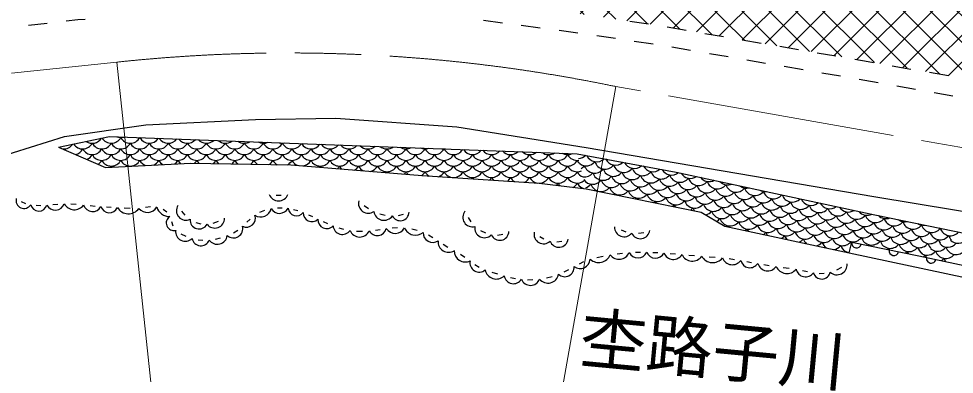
# Model space of a CAD drawing. Units: millimetres, scale not verified. Extents: x 40000 to 680000, y 20000 to 380000.
# Drawn here: x 114736 to 163935, y 286556 to 305266 of the extents above; entities that cross this region are included whole.
import ezdxf
from ezdxf.enums import TextEntityAlignment as Align

# ---------------------------------------------------------------- set-up
doc = ezdxf.new("R2010")
doc.units = ezdxf.units.MM
doc.header["$LTSCALE"] = 1000
doc.linetypes.add('CHAIN', pattern=[18.5, 12, -1.5, 3.5, -1.5])
for name, color, linetype, lineweight in [('M-BGD', 7, 'Continuous', 25), ('M-BMK', 2, 'CHAIN', 13), ('M-STR-HTXT', 7, 'Continuous', 13)]:
    doc.layers.add(name, color=color, linetype=linetype, lineweight=lineweight)
doc.layers.add('M-BMK-HTXT', color=7, linetype='Continuous')
doc.styles.add('ＭＳ ゴシック', font='')
doc.styles.get('ＭＳ ゴシック').set_extended_font_data('MS Gothic')

msp = doc.modelspace()

# ---------------------------------------------------------------- hatches: boundary and pattern name
at = {"layer": 'M-BGD'}
h = msp.add_hatch(dxfattribs=at)
h.set_pattern_fill('USER', color=256, style=0, pattern_type=2)
h.set_pattern_definition([(45, (217178, 297838), (-707.107, 707.107), []), (135, (217178, 297838), (-707.107, -707.107), [])])
h.paths.add_polyline_path([(217178, 297838), (189068, 301984), (157444, 307550), (156734, 306998), (148917, 307274), (146491, 309627), (136572, 310769), (128352, 310790), (123083, 310711), (115168, 310387), (110182, 305362), (117749, 306215), (123473, 306649), (130224, 306767), (136660, 306530), (144398, 305504), (148622, 304872), (159400, 303017), (187169, 298123), (187083, 297631), (216421, 292338)])

# ---------------------------------------------------------------- linework, layer by layer
for p, q in [((115245, 304926), (116239, 305038)), ((117232, 305150), (117842, 305219)), ((117842, 305219), (118227, 305248)), ((139184, 305187), (140175, 305055)), ((146867, 305135), (147856, 304987)), ((141167, 304924), (142158, 304792)), ((143149, 304661), (144141, 304529)), ((148844, 304834), (149830, 304664)), ((145130, 304383), (146119, 304235)), ((147108, 304088), (148097, 303940)), ((150815, 304495), (151801, 304325)), ((152786, 304155), (153772, 303986)), ((149084, 303778), (150069, 303608)), ((154757, 303816), (155743, 303646)), ((151055, 303439), (152040, 303269)), ((153026, 303099), (154011, 302930)), ((156728, 303477), (157714, 303307)), ((158699, 303137), (159400, 303017)), ((154997, 302760), (155982, 302590)), ((159400, 303017), (159685, 302967)), ((160670, 302793), (161654, 302619)), ((156968, 302421), (157953, 302251)), ((162639, 302446), (163624, 302272)), ((158939, 302081), (159229, 302032)), ((159229, 302032), (159924, 301909)), ((160909, 301735), (161893, 301562)), ((162878, 301388), (163863, 301215)), ((128274, 295979), (128536, 295979)), ((114865, 295643), (115087, 295548)), ((115657, 295446), (115901, 295443)), ((116526, 295485), (116793, 295507)), ((117474, 295525), (117759, 295504)), ((118489, 295431), (118749, 295408)), ((119351, 295362), (119600, 295347)), ((120277, 295313), (120599, 295298)), ((121397, 295352), (121667, 295382)), ((122326, 295245), (122530, 295098)), ((128340, 295316), (128597, 295319)), ((129188, 295233), (129419, 295167)), ((132906, 295444), (133131, 295281)), ((123294, 295132), (123467, 294931)), ((126733, 294554), (126915, 294723)), ((127418, 295084), (127674, 295192)), ((129967, 294952), (130189, 294851)), ((133719, 295002), (134010, 294933)), ((134710, 294916), (134963, 294974)), ((138369, 294805), (138509, 294577)), ((122766, 294593), (122842, 294373)), ((124057, 294545), (124315, 294470)), ((124961, 294508), (125237, 294606)), ((130739, 294590), (130970, 294486)), ((131564, 294262), (131822, 294190)), ((134383, 294262), (134658, 294275)), ((123257, 293944), (123524, 293816)), ((125076, 293669), (125350, 293737)), ((126028, 294000), (126259, 294146)), ((132502, 294085), (132814, 294078)), ((133493, 294137), (133751, 294177)), ((135401, 294207), (135685, 294137)), ((136289, 293885), (136513, 293756)), ((139017, 294130), (139276, 293992)), ((139909, 293873), (140200, 293936)), ((142134, 293814), (142357, 293676)), ((146410, 294152), (146656, 294052)), ((147331, 293987), (147608, 294014)), ((124165, 293634), (124426, 293611)), ((137065, 293404), (137307, 293251)), ((143036, 293532), (143302, 293557)), ((137965, 292874), (138204, 292716)), ((145146, 292706), (145466, 292773)), ((146204, 292894), (146490, 292927)), ((147163, 292973), (147431, 292979)), ((148077, 292970), (148340, 292957)), ((148994, 292912), (149268, 292889)), ((149967, 292828), (150266, 292802)), ((151045, 292744), (151362, 292720)), ((138730, 292340), (138954, 292201)), ((144218, 292369), (144460, 292482)), ((152094, 292640), (152371, 292601)), ((153019, 292493), (153279, 292446)), ((153928, 292330), (154206, 292284)), ((139615, 291927), (139916, 291837)), ((143426, 291955), (143658, 292073)), ((154941, 292181), (155256, 292145)), ((155953, 292015), (156214, 291956)), ((156831, 291865), (157085, 291871)), ((157752, 292060), (158019, 292193)), ((140591, 291655), (140854, 291601)), ((141496, 291533), (141768, 291535)), ((142495, 291630), (142790, 291704))]:
    msp.add_line(p, q, dxfattribs=at)
for points in [[(113542, 297952), (117143, 299066), (121418, 299673), (127189, 299954), (131417, 300024), (137771, 299580), (144569, 298482), (159708, 295917), (191935, 290580), (201943, 288778), (209149, 287243), (217289, 284775), (226450, 281105), (233533, 277718), (239795, 274844), (242669, 273612), (244204, 271947), (248503, 271223), (250722, 272018), (255534, 268560), (248552, 266486), (241688, 263297), (238927, 260976)], [(116829, 298515), (119513, 299067), (144112, 298163), (149316, 297194), (159757, 294948), (172142, 292396), (190236, 289361), (188881, 287656)], [(116829, 298515), (119301, 297430), (123787, 297663), (129043, 297570), (135958, 297009), (142102, 296612), (144578, 296308), (150629, 295094), (151867, 294346), (158402, 292949), (158554, 293501), (162065, 292796)], [(158402, 292949), (169683, 290549), (178936, 288698), (188783, 287064)], [(162065, 292796), (169805, 291136), (179043, 289288), (188881, 287656)]]:
    msp.add_lwpolyline(points, dxfattribs=at)
for centre, radius, start, end in [((117102, 298979), 567, 265.7847, 326.822), ((118102, 298979), 567, 212.0558, 331.9275), ((118602, 299279), 567, 235.244, 328.0029), ((119102, 298979), 567, 208.0725, 331.9275), ((119602, 299279), 567, 211.1552, 331.9275), ((120102, 298979), 567, 208.0725, 331.9275), ((120102, 299579), 567, 248.0571, 287.7355), ((120602, 299279), 567, 208.0725, 331.5379), ((121102, 298979), 567, 208.0725, 331.9275), ((121602, 299279), 567, 208.4778, 327.3147), ((122102, 298979), 567, 208.0725, 331.9275), ((122602, 299279), 567, 212.894, 322.8985), ((123102, 298979), 567, 208.0725, 331.9275), ((123602, 299279), 567, 217.5632, 318.2293), ((124102, 298979), 567, 208.0725, 331.9275), ((124602, 299279), 567, 222.5729, 313.2197), ((125102, 298979), 567, 208.0725, 331.9275), ((125602, 299279), 567, 228.0606, 307.732), ((126102, 298979), 567, 208.0725, 331.9275), ((126602, 299279), 567, 234.2697, 301.5228), ((127102, 298979), 567, 208.0725, 331.9275), ((127602, 299279), 567, 241.7205, 294.0721), ((128102, 298979), 567, 208.0725, 331.9275), ((128602, 299279), 567, 252.0977, 283.6948), ((129102, 298979), 567, 208.0725, 330.1498), ((130102, 298979), 567, 209.9247, 325.8678), ((131102, 298979), 567, 214.4175, 321.3751), ((116602, 298679), 567, 330.3702, 331.9275), ((117602, 298679), 567, 208.0725, 210.6536), ((117602, 298679), 567, 281.9448, 331.9275), ((118602, 298679), 567, 208.0725, 331.9275), ((119602, 298679), 567, 208.0725, 331.9275), ((120602, 298679), 567, 208.0725, 331.9275), ((121602, 298679), 567, 208.0725, 331.9275), ((122602, 298679), 567, 208.0725, 331.9275), ((123602, 298679), 567, 208.0725, 331.9275), ((124602, 298679), 567, 208.0725, 331.9275), ((125602, 298679), 567, 208.0725, 331.9275), ((126602, 298679), 567, 208.0725, 331.9275), ((127602, 298679), 567, 208.0725, 331.9275), ((128602, 298679), 567, 208.0725, 331.9275), ((129602, 298679), 567, 208.0725, 331.9275), ((130602, 298679), 567, 208.0725, 331.9275), ((131602, 298679), 567, 208.0725, 331.9275), ((132102, 298979), 567, 219.1885, 316.604), ((132602, 298679), 567, 208.0725, 331.9275), ((133102, 298979), 567, 224.3385, 311.454), ((133602, 298679), 567, 208.0725, 331.9275), ((134102, 298979), 567, 230.0314, 305.7611), ((134602, 298679), 567, 208.0725, 331.9275), ((135102, 298979), 567, 236.5722, 299.2203), ((135602, 298679), 567, 208.0725, 331.9275), ((136102, 298979), 567, 244.6796, 291.1129), ((136602, 298679), 567, 208.0725, 331.9275), ((137102, 298979), 567, 257.5693, 278.2232), ((137602, 298679), 567, 208.0725, 328.7438), ((138602, 298679), 567, 211.3948, 324.3977), ((139602, 298679), 567, 215.9716, 319.821), ((140602, 298679), 567, 220.8554, 314.9371), ((141602, 298679), 567, 226.1634, 309.6291), ((142602, 298679), 567, 232.0936, 303.6989), ((143602, 298679), 567, 239.0381, 296.7545), ((118102, 298379), 567, 293.2561, 331.9275), ((119102, 298379), 567, 208.0725, 331.9275), ((118602, 298079), 567, 302.7633, 331.9275), ((119602, 298079), 567, 208.0725, 331.9275), ((120102, 298379), 567, 208.0725, 331.9275), ((120602, 298079), 567, 208.0725, 331.9275), ((121102, 298379), 567, 208.0725, 331.9275), ((121602, 298079), 567, 208.0725, 251.834), ((122102, 298379), 567, 208.0725, 331.9275), ((121602, 298079), 567, 294.129, 331.9275), ((122602, 298079), 567, 208.0725, 240.2133), ((123102, 298379), 567, 208.0725, 331.9275), ((122602, 298079), 567, 305.7496, 331.9275), ((123602, 298079), 567, 208.0725, 231.4922), ((124102, 298379), 567, 208.0725, 331.9275), ((123602, 298079), 567, 312.3312, 331.9275), ((124602, 298079), 567, 208.0725, 228.3176), ((125102, 298379), 567, 208.0725, 331.9275), ((124602, 298079), 567, 309.6454, 331.9275), ((125602, 298079), 567, 208.0725, 231.1589), ((126102, 298379), 567, 208.0725, 331.9275), ((125602, 298079), 567, 306.8041, 331.9275), ((126602, 298079), 567, 208.0725, 234.1947), ((127102, 298379), 567, 208.0725, 331.9275), ((126602, 298079), 567, 303.7683, 331.9275), ((127602, 298079), 567, 208.0725, 237.4824), ((128102, 298379), 567, 208.0725, 331.9275), ((127602, 298079), 567, 300.4806, 331.9275), ((128602, 298079), 567, 208.0725, 241.1122), ((129102, 298379), 567, 208.0725, 331.9275), ((128602, 298079), 567, 296.8509, 331.9275), ((129602, 298079), 567, 208.0725, 252.4629), ((130102, 298379), 567, 208.0725, 331.9275), ((129602, 298079), 567, 278.2661, 331.9275), ((130602, 298079), 567, 208.0725, 331.9275), ((131102, 298379), 567, 208.0725, 331.9275), ((131602, 298079), 567, 208.0725, 331.9275), ((132102, 298379), 567, 208.0725, 331.9275), ((132602, 298079), 567, 208.0725, 331.9275), ((133102, 298379), 567, 208.0725, 331.9275), ((133602, 298079), 567, 208.0725, 331.9275), ((134102, 298379), 567, 208.0725, 331.9275), ((134602, 298079), 567, 208.0725, 331.9275), ((135102, 298379), 567, 208.0725, 331.9275), ((135602, 298079), 567, 208.0725, 331.9275), ((136102, 298379), 567, 208.0725, 331.9275), ((136602, 298079), 567, 208.0725, 331.9275), ((137102, 298379), 567, 208.0725, 331.9275), ((137602, 298079), 567, 208.0725, 331.9275), ((138102, 298379), 567, 208.0725, 331.9275), ((138602, 298079), 567, 208.0725, 331.9275), ((139102, 298379), 567, 208.0725, 331.9275), ((139602, 298079), 567, 208.0725, 331.9275), ((140102, 298379), 567, 208.0725, 331.9275), ((140602, 298079), 567, 208.0725, 331.9275), ((141102, 298379), 567, 208.0725, 331.9275), ((141602, 298079), 567, 208.0725, 331.9275), ((142102, 298379), 567, 208.0725, 331.9275), ((142602, 298079), 567, 208.0725, 331.9275), ((143102, 298379), 567, 208.0725, 331.9275), ((143602, 298079), 567, 208.0725, 331.9275), ((144102, 298379), 567, 208.0725, 279.7616), ((144602, 298079), 567, 208.0725, 230.7443), ((144145, 298475), 567, 273.1125, 316.0155), ((144585, 298093), 567, 232.864, 321.9275), ((145130, 298301), 567, 204.0553, 314.8479), ((145570, 297919), 567, 198.0725, 321.9275), ((146114, 298128), 567, 205.2395, 313.6637), ((147099, 297954), 567, 206.4417, 312.4616), ((119102, 297779), 567, 323.678, 331.9275), ((120102, 297779), 567, 208.0725, 215.7768), ((120102, 297779), 567, 330.1861, 331.9275), ((121102, 297779), 567, 208.0725, 209.7157), ((130102, 297779), 567, 324.1407, 331.9275), ((131102, 297779), 567, 208.0725, 216.7407), ((131102, 297779), 567, 313.9884, 331.9275), ((132102, 297779), 567, 208.0725, 228.8413), ((132102, 297779), 567, 301.8878, 331.9275), ((133102, 297779), 567, 208.0725, 246.4904), ((133102, 297779), 567, 284.2386, 331.9275), ((134102, 297779), 567, 208.0725, 331.9275), ((133602, 297479), 567, 326.0332, 331.9275), ((134602, 297479), 567, 208.0725, 214.5976), ((135102, 297779), 567, 208.0725, 331.9275), ((134602, 297479), 567, 316.1315, 331.9275), ((135602, 297479), 567, 208.0725, 226.1779), ((136102, 297779), 567, 208.0725, 331.9275), ((135602, 297479), 567, 304.5512, 331.9275), ((136602, 297479), 567, 208.0725, 240.4803), ((137102, 297779), 567, 208.0725, 331.9275), ((136602, 297479), 567, 292.1229, 331.9275), ((137602, 297479), 567, 208.0725, 331.9275), ((138102, 297779), 567, 208.0725, 331.9275), ((138602, 297479), 567, 208.0725, 331.9275), ((139102, 297779), 567, 208.0725, 331.9275), ((139602, 297479), 567, 208.0725, 331.9275), ((140102, 297779), 567, 208.0725, 331.9275), ((140602, 297479), 567, 208.0725, 331.9275), ((141102, 297779), 567, 208.0725, 331.9275), ((141602, 297479), 567, 208.0725, 331.9275), ((142102, 297779), 567, 208.0725, 331.9275), ((142602, 297479), 567, 208.0725, 331.9275), ((143102, 297779), 567, 208.0725, 331.9275), ((143602, 297479), 567, 208.0725, 331.9275), ((144102, 297779), 567, 208.0725, 294.6194), ((144602, 297479), 567, 208.0725, 251.1387), ((144041, 297884), 567, 298.1052, 321.9275), ((145025, 297710), 567, 198.0725, 321.9275), ((146010, 297537), 567, 198.0725, 321.9275), ((146555, 297745), 567, 198.0725, 321.9275), ((146995, 297363), 567, 198.0725, 321.9275), ((147540, 297572), 567, 198.0725, 321.9275), ((148084, 297780), 567, 207.6631, 311.2402), ((148524, 297398), 567, 198.0725, 321.9275), ((149069, 297607), 567, 208.9054, 309.5743), ((137102, 297179), 567, 330.9125, 331.9275), ((138102, 297179), 567, 208.0725, 209.162), ((138102, 297179), 567, 323.4412, 331.9275), ((139102, 297179), 567, 208.0725, 217.3294), ((139102, 297179), 567, 315.2738, 331.9275), ((140102, 297179), 567, 208.0725, 226.6785), ((140102, 297179), 567, 305.9248, 331.9275), ((141102, 297179), 567, 208.0725, 238.4409), ((141102, 297179), 567, 294.1623, 331.9275), ((142102, 297179), 567, 208.0725, 262.6032), ((142102, 297179), 567, 270, 331.9275), ((143102, 297179), 567, 208.0725, 331.9275), ((144102, 297179), 567, 208.0725, 310.2526), ((144481, 297502), 567, 263.7935, 321.9275), ((144921, 297119), 567, 214.6706, 321.9275), ((145466, 297328), 567, 198.0725, 321.9275), ((145906, 296946), 567, 198.0725, 321.9275), ((146451, 297154), 567, 198.0725, 321.9275), ((147435, 296981), 567, 198.0725, 321.9275), ((147980, 297189), 567, 198.0725, 321.9275), ((148965, 297016), 567, 198.0725, 321.9275), ((149509, 297224), 567, 198.0725, 321.9275), ((150054, 297433), 567, 211.134, 304.5822), ((150494, 297051), 567, 198.0725, 321.9275), ((151038, 297259), 567, 216.5757, 299.1405), ((151479, 296877), 567, 198.0725, 321.9275), ((152023, 297086), 567, 222.6856, 293.0306), ((142602, 296879), 567, 317.9437, 331.9275), ((143602, 296879), 567, 208.0725, 225.1295), ((143602, 296879), 567, 300.8867, 331.9275), ((144602, 296879), 567, 208.0725, 267.492), ((144377, 296911), 567, 289.0095, 321.9275), ((145362, 296737), 567, 198.0725, 321.9275), ((146346, 296563), 567, 198.0725, 321.9275), ((146891, 296772), 567, 198.0725, 321.9275), ((147331, 296390), 567, 198.0725, 321.9275), ((147876, 296598), 567, 198.0725, 321.9275), ((148420, 296807), 567, 198.0725, 321.9275), ((148860, 296425), 567, 198.0725, 321.9275), ((149405, 296633), 567, 198.0725, 321.9275), ((149949, 296842), 567, 198.0725, 321.9275), ((150390, 296460), 567, 198.0725, 321.9275), ((150934, 296668), 567, 198.0725, 321.9275), ((151919, 296495), 567, 198.0725, 321.9275), ((152464, 296703), 567, 198.0725, 321.9275), ((153008, 296912), 567, 229.9105, 285.8057), ((153448, 296530), 567, 198.0725, 321.9275), ((153993, 296738), 567, 239.5409, 276.1753), ((115017, 295708), 424, 165.8311, 326.7722), ((128402, 296208), 531, 201.257, 338.4206), ((144817, 296529), 567, 321.0108, 321.9275), ((145802, 296355), 567, 198.0725, 199.0131), ((145802, 296355), 567, 318.2819, 321.9275), ((146787, 296181), 567, 198.0725, 201.8205), ((146787, 296181), 567, 315.4746, 321.9275), ((147771, 296008), 567, 198.0725, 204.7209), ((148316, 296216), 567, 198.0725, 321.9275), ((149301, 296043), 567, 198.0725, 321.9275), ((149845, 296251), 567, 198.0725, 321.9275), ((150286, 295869), 567, 198.0725, 321.9275), ((150830, 296078), 567, 198.0725, 321.9275), ((151375, 296286), 567, 198.0725, 321.9275), ((151815, 295904), 567, 198.0725, 321.9275), ((152359, 296112), 567, 198.0725, 321.9275), ((152904, 296321), 567, 198.0725, 321.9275), ((153344, 295939), 567, 198.0725, 321.9275), ((153889, 296147), 567, 198.0725, 321.9275), ((154433, 296356), 567, 198.0725, 320.9046), ((154874, 295974), 567, 198.0725, 321.9275), ((155418, 296182), 567, 199.1381, 316.5781), ((156403, 296009), 567, 203.6735, 312.0427), ((115794, 295579), 436, 193.7006, 344.0157), ((116658, 295705), 508, 208.902, 339.3944), ((117661, 295818), 604, 208.9544, 324.0431), ((118620, 295612), 493, 197.4899, 332.3463), ((119502, 295519), 466, 196.9697, 336.0095), ((120506, 295675), 674, 210.805, 323.9735), ((121494, 295660), 585, 220.745, 328.9563), ((122665, 295557), 699, 196.5422, 270.9618), ((123531, 295165), 503, 147.021, 295.3509), ((127459, 295404), 572, 237.8153, 347.1905), ((128455, 295531), 507, 210.0721, 331.726), ((129347, 295345), 448, 186.9121, 321.5675), ((133125, 295557), 525, 166.2521, 303.5384), ((147771, 296008), 567, 312.5742, 321.9275), ((148756, 295834), 567, 198.0725, 207.7325), ((148756, 295834), 567, 309.5626, 321.9275), ((149741, 295660), 567, 198.0725, 210.8788), ((149741, 295660), 567, 306.4163, 321.9275), ((150726, 295487), 567, 198.0725, 214.1905), ((151270, 295695), 567, 198.0725, 321.9275), ((152255, 295522), 567, 198.0725, 321.9275), ((152800, 295730), 567, 198.0725, 321.9275), ((153785, 295557), 567, 198.0725, 321.9275), ((154329, 295765), 567, 198.0725, 321.9275), ((154769, 295383), 567, 198.0725, 321.9275), ((155314, 295592), 567, 198.0725, 321.9275), ((155858, 295800), 567, 198.0725, 321.9275), ((156299, 295418), 567, 198.0725, 321.9275), ((156843, 295627), 567, 198.0725, 321.9275), ((157388, 295835), 567, 208.485, 307.2312), ((157828, 295453), 567, 198.0725, 321.9275), ((158372, 295661), 567, 213.6725, 302.0437), ((122897, 294521), 403, 123.1693, 283.4697), ((124220, 294674), 474, 175.6782, 332.0166), ((125046, 294767), 516, 217.7228, 0.6967), ((126716, 294765), 465, 243.7204, 19.4724), ((130147, 295035), 449, 176.0466, 315.2799), ((130928, 294684), 463, 175.6378, 316.6818), ((133941, 295187), 531, 187.331, 326.4416), ((134800, 295106), 468, 207.0395, 357.7557), ((138591, 294817), 502, 140.6186, 285.8403), ((150726, 295487), 567, 285.8396, 321.9275), ((151711, 295313), 567, 198.0725, 321.9275), ((151166, 295104), 567, 298.4394, 321.9275), ((152151, 294931), 567, 198.0725, 321.9275), ((152696, 295139), 567, 198.0725, 321.9275), ((153240, 295348), 567, 198.0725, 321.9275), ((153680, 294966), 567, 198.0725, 321.9275), ((154225, 295174), 567, 198.0725, 321.9275), ((155210, 295001), 567, 198.0725, 321.9275), ((155754, 295209), 567, 198.0725, 321.9275), ((156739, 295036), 567, 198.0725, 321.9275), ((157283, 295244), 567, 198.0725, 321.9275), ((158268, 295071), 567, 198.0725, 321.9275), ((158813, 295279), 567, 198.0725, 321.9275), ((159253, 294897), 567, 198.0725, 321.9275), ((159357, 295488), 567, 219.3979, 296.3183), ((159798, 295106), 567, 198.0725, 321.9275), ((160342, 295314), 567, 225.6415, 291.0709), ((160782, 294932), 567, 198.0725, 321.9275), ((126030, 294226), 495, 228.6582, 14.2286), ((131756, 294407), 492, 184.8258, 324.692), ((133593, 294344), 489, 210.1874, 346.0935), ((134536, 294528), 557, 212.818, 331.4189), ((135602, 294499), 624, 202.3549, 310.0927), ((139230, 294249), 510, 170.4202, 314.7915), ((146574, 294298), 506, 178.0894, 321.5928), ((151607, 294722), 567, 314.3641, 321.9275), ((152591, 294548), 567, 198.0725, 206.0012), ((153136, 294757), 567, 198.0725, 321.9275), ((154121, 294583), 567, 198.0725, 321.9275), ((154665, 294792), 567, 198.0725, 321.9275), ((155105, 294410), 567, 198.0725, 321.9275), ((155650, 294618), 567, 198.0725, 321.9275), ((156194, 294827), 567, 198.0725, 321.9275), ((156635, 294445), 567, 198.0725, 321.9275), ((157179, 294653), 567, 198.0725, 321.9275), ((157724, 294862), 567, 198.0725, 321.9275), ((158164, 294480), 567, 198.0725, 321.9275), ((158709, 294688), 567, 198.0725, 321.9275), ((159693, 294515), 567, 198.0725, 321.9275), ((160238, 294723), 567, 198.0725, 321.9275), ((161223, 294550), 567, 198.0725, 321.9275), ((161327, 295141), 567, 231.4812, 285.2311), ((161767, 294758), 567, 198.0725, 321.9275), ((162312, 294967), 567, 238.8522, 277.8601), ((162752, 294585), 567, 198.0725, 321.9275), ((163296, 294793), 567, 251.691, 265.0213), ((163737, 294411), 567, 198.0725, 319.0577), ((123493, 294059), 506, 172.101, 314.9817), ((125180, 293928), 528, 215.7267, 351.9237), ((132669, 294332), 553, 202.2783, 334.8878), ((136504, 293995), 501, 177.0317, 304.6469), ((140029, 294089), 484, 204.5499, 358.2132), ((142329, 293919), 497, 165.6999, 315.192), ((147427, 294196), 504, 204.9133, 352.3796), ((152591, 294548), 567, 309.8562, 321.9275), ((153576, 294375), 567, 198.0725, 210.8067), ((153576, 294375), 567, 305.0507, 321.9275), ((154561, 294201), 567, 198.0725, 216.0209), ((154561, 294201), 567, 299.8365, 321.9275), ((155546, 294028), 567, 198.0725, 221.8299), ((156090, 294236), 567, 198.0725, 321.9275), ((157075, 294062), 567, 198.0725, 321.9275), ((157620, 294271), 567, 198.0725, 321.9275), ((158604, 294097), 567, 198.0725, 321.9275), ((159149, 294306), 567, 198.0725, 321.9275), ((159589, 293924), 567, 198.0725, 321.9275), ((160134, 294132), 567, 198.0725, 321.9275), ((160678, 294341), 567, 198.0725, 321.9275), ((161118, 293959), 567, 198.0725, 321.9275), ((161663, 294167), 567, 198.0725, 321.9275), ((162207, 294376), 567, 198.0725, 321.9275), ((162648, 293994), 567, 198.0725, 321.9275), ((163192, 294202), 567, 198.0725, 321.9275), ((164177, 294029), 567, 198.0725, 225.9576), ((124313, 293791), 471, 190.9497, 338.7918), ((137341, 293530), 555, 174.5371, 302.1128), ((143144, 293730), 490, 199.3016, 353.1905), ((155546, 294028), 567, 294.0275, 321.9275), ((156531, 293854), 567, 198.0725, 228.5953), ((156531, 293854), 567, 287.2621, 321.9275), ((157515, 293680), 567, 198.0725, 237.2484), ((158060, 293889), 567, 198.0725, 321.9275), ((157515, 293680), 567, 278.6091, 321.9275), ((158500, 293507), 567, 198.0725, 255.8574), ((159045, 293715), 567, 198.0725, 207.302), ((158799, 293452), 250, 168.6467, 348.6467), ((159045, 293715), 567, 315.9394, 321.9275), ((160029, 293542), 567, 198.0725, 204.2398), ((160574, 293750), 567, 198.0725, 321.9275), ((161559, 293577), 567, 198.0725, 321.9275), ((162103, 293785), 567, 198.0725, 321.9275), ((163088, 293611), 567, 198.0725, 230.0469), ((163049, 293598), 567, 230.9059, 321.9275), ((163633, 293820), 567, 198.0725, 220.4396), ((163593, 293807), 567, 221.2589, 321.9275), ((164034, 293424), 567, 198.0725, 321.9275), ((164138, 294015), 567, 224.9213, 321.9275), ((138222, 293051), 586, 179.0323, 295.4696), ((145236, 293097), 662, 227.5724, 337.3979), ((146309, 293183), 574, 216.4457, 336.7056), ((147292, 293190), 513, 207.1188, 335.663), ((148224, 293164), 500, 201.7465, 333.0197), ((149162, 293127), 528, 201.1325, 329.4347), ((150159, 293110), 598, 204.8786, 325.4862), ((151228, 293090), 658, 208.9614, 321.7767), ((160029, 293542), 567, 313.0536, 321.9275), ((161014, 293368), 567, 198.0725, 207.2337), ((160760, 293058), 250, 168.6467, 348.6467), ((161014, 293368), 567, 310.0597, 321.9275), ((161999, 293194), 567, 198.0725, 210.3582), ((162544, 293403), 567, 198.0725, 240.2902), ((162504, 293389), 567, 241.2266, 321.9275), ((161960, 293181), 567, 309.2647, 321.9275), ((162945, 293007), 567, 198.0725, 211.4555), ((163489, 293216), 567, 198.0725, 321.9275), ((138953, 292423), 489, 168.3768, 309.7693), ((144262, 292643), 528, 232.3838, 356.1805), ((152260, 292866), 546, 199.5934, 324.3323), ((153189, 292665), 500, 193.6536, 326.1819), ((154124, 292544), 543, 196.7549, 324.6814), ((157770, 292324), 532, 227.6189, 4.8019), ((162719, 292656), 250, 167.8931, 347.8931), ((162945, 293007), 567, 304.3306, 321.9275), ((163929, 292833), 567, 198.0725, 216.8332), ((139851, 292167), 598, 191.5264, 314.0104), ((142568, 291923), 570, 218.7674, 349.7394), ((143458, 292176), 484, 227.0608, 5.7611), ((155140, 292487), 628, 204.2285, 320.2453), ((156116, 292186), 504, 191.4528, 324.763), ((156966, 292024), 456, 196.3688, 348.2604), ((140757, 291821), 498, 189.7127, 327.5643), ((141648, 291740), 506, 201.5074, 340.0011)]:
    msp.add_arc(centre, radius, start, end, dxfattribs=at)
at = {"layer": 'M-BMK'}
for p, q in [((95964, 300444), (119897, 302979)), ((178947, 295899), (146131, 301696))]:
    msp.add_line(p, q, dxfattribs=at)
msp.add_arc((128930, 218824), 84639, 78.2742, 96.12608, dxfattribs=at)
at = {"layer": 'M-STR-HTXT'}
for p, q in [((119897, 302979), (122598, 277482)), ((146131, 301696), (140344, 268938))]:
    msp.add_line(p, q, dxfattribs=at)

# ---------------------------------------------------------------- texts
at = {"layer": 'M-BMK-HTXT', "style": 'ＭＳ ゴシック'}
msp.add_text('杢路子川', height=2566, rotation=354.602, dxfattribs=at).set_placement((151045, 285815), align=Align.BOTTOM_CENTER)

doc.saveas('drawing.dxf')
